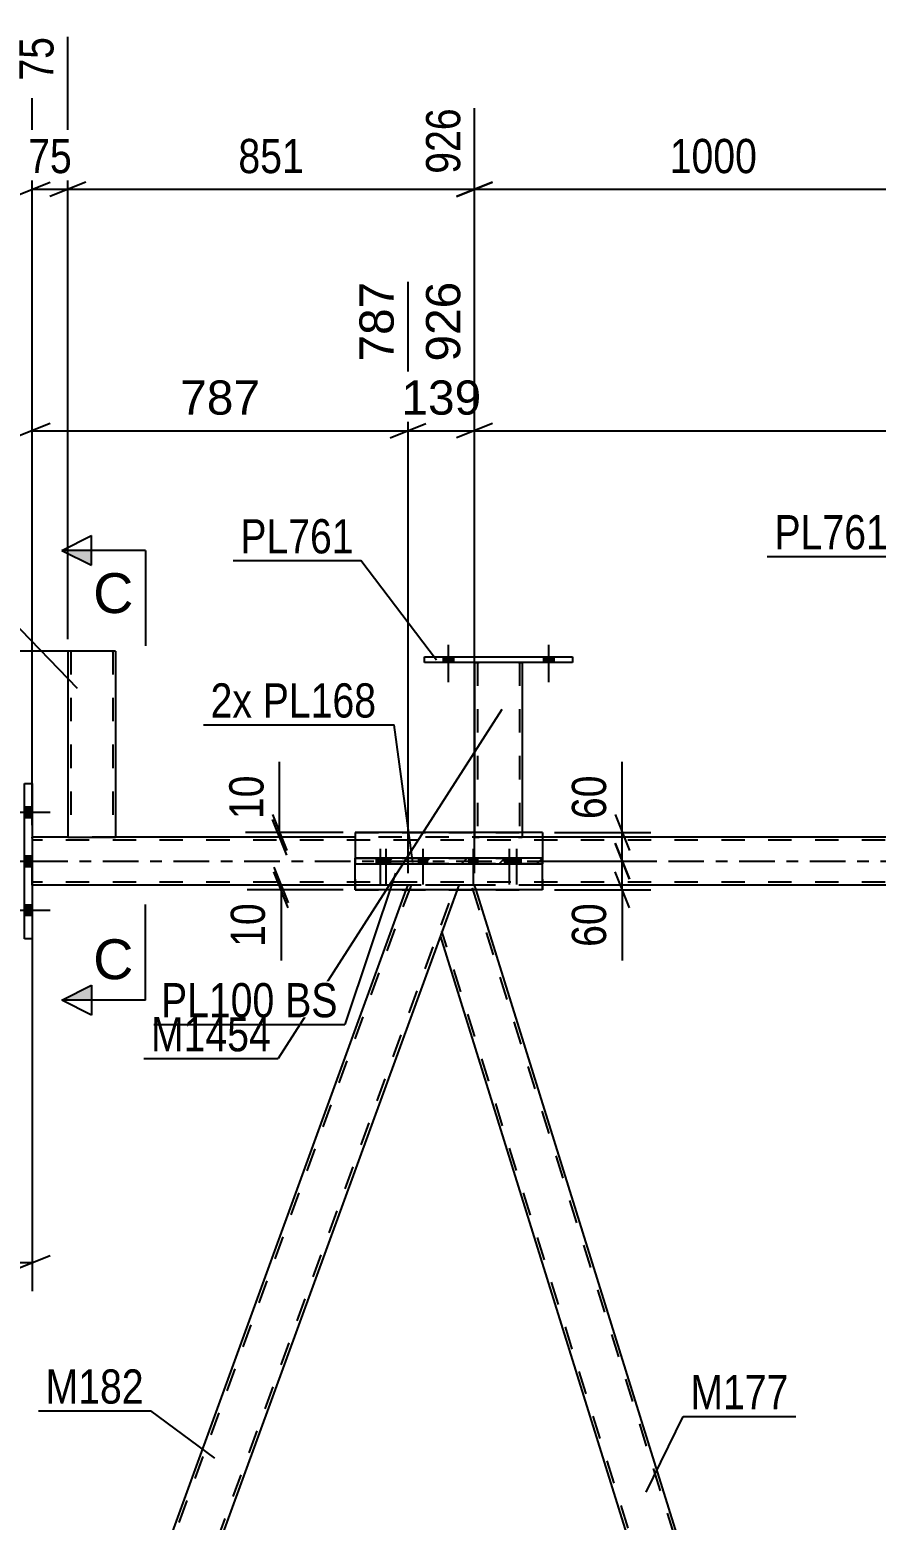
# Model space of a CAD drawing. Header units: millimetres. Extents: x -116 to 725, y -402 to 192.
# Drawn here: x -18.8 to 52.1, y -55.2 to 69.6 of the extents above; entities that cross this region are included whole.
import ezdxf

# ---------------------------------------------------------------- set-up
doc = ezdxf.new("R2010")
doc.units = ezdxf.units.MM
doc.linetypes.add('DXK_LINE_DOT2', pattern=[3.9198, 1.9599, -1.9599])
doc.linetypes.add('DXK_LINE_DOT3', pattern=[5.9187, 2.979, -0.9799, 0.9799, -0.9799])
doc.styles.add('Arial', font='ARIAL.TTF', dxfattribs={"height": 0.2})
doc.styles.add('Arial Narrow', font='ARIALN.TTF', dxfattribs={"height": 0.2})

# ---------------------------------------------------------------- blocks, each defined once
blk = doc.blocks.new('Part-203723422-4553 - 4481')
at = {"color": 2, "linetype": 'Continuous'}
for p, q in [((-15.62, 17.6), (-15.62, 2)), ((-11.62, 17.6), (-15.62, 17.6)), ((-11.62, 17.6), (-11.62, 2)), ((-15.62, 2), (-11.62, 2))]:
    blk.add_line(p, q, dxfattribs=at)
at = {"color": 7, "linetype": 'DXK_LINE_DOT2'}
for p, q in [((-15.38, 17.6), (-15.38, 2)), ((-11.93, 17.6), (-11.92, 17.6)), ((-11.92, 17.6), (-11.88, 17.6)), ((-11.88, 17.6), (-11.86, 17.6)), ((-11.86, 17.6), (-11.86, 2)), ((-11.88, 2), (-11.92, 2)), ((-11.88, 2), (-11.92, 2)), ((-11.86, 2), (-11.88, 2)), ((-11.88, 2), (-11.86, 2))]:
    blk.add_line(p, q, dxfattribs=at)
blk = doc.blocks.new('Bolt-203723422-5009 - 4481')
at = {"linetype": 'Continuous'}
for points in [[(15.79, 16.64), (16.67, 16.64), (16.67, 17.12), (15.79, 17.12)], [(24.19, 16.64), (25.07, 16.64), (25.07, 17.12), (24.19, 17.12)]]:
    blk.add_hatch(color=1, dxfattribs=at).paths.add_polyline_path(points)
at = {"color": 1, "linetype": 'Continuous'}
for p, q in [((16.23, 18.12), (16.23, 15)), ((24.63, 18.12), (24.63, 15)), ((15.79, 17.12), (15.79, 16.64)), ((16.67, 17.12), (16.67, 16.64)), ((24.19, 17.12), (24.19, 16.64)), ((25.07, 17.12), (25.07, 16.64))]:
    blk.add_line(p, q, dxfattribs=at)
blk = doc.blocks.new('Part-203723422-4568 - 4481')
at = {"color": 7, "linetype": 'DXK_LINE_DOT2'}
for p, q in [((18.43, 16.65), (18.43, 16.65)), ((18.43, 16.65), (18.43, 16.64)), ((18.43, 16.64), (18.43, 16.65)), ((18.46, 16.65), (18.43, 16.65)), ((18.43, 16.65), (18.46, 16.65)), ((18.57, 16.65), (18.46, 16.65)), ((18.46, 16.65), (18.57, 16.65)), ((18.72, 16.65), (18.57, 16.65)), ((18.57, 16.65), (18.72, 16.65)), ((18.67, 16.65), (18.67, 16.65)), ((18.67, 16.65), (18.67, 2)), ((18.68, 16.65), (18.67, 16.65)), ((18.67, 16.65), (18.68, 16.65)), ((18.74, 16.65), (18.68, 16.65)), ((18.68, 16.65), (18.74, 16.65)), ((22.13, 16.65), (18.72, 16.65)), ((22.13, 16.65), (18.72, 16.65)), ((22.04, 16.65), (18.74, 16.65)), ((18.74, 16.65), (18.81, 16.65)), ((22.12, 16.65), (18.81, 16.65)), ((22.12, 16.65), (22.04, 16.65)), ((22.17, 16.65), (22.12, 16.65)), ((22.12, 16.65), (22.17, 16.65)), ((22.13, 16.65), (22.29, 16.65)), ((22.29, 16.65), (22.13, 16.65)), ((22.19, 16.65), (22.17, 16.65)), ((22.17, 16.65), (22.19, 16.65)), ((22.19, 16.65), (22.19, 16.65)), ((22.19, 16.65), (22.19, 2)), ((22.29, 16.65), (22.39, 16.65)), ((22.39, 16.65), (22.29, 16.65)), ((22.39, 16.65), (22.43, 16.65)), ((22.43, 16.65), (22.39, 16.65)), ((22.43, 16.65), (22.43, 16.65)), ((22.43, 16.65), (22.43, 16.64)), ((22.43, 16.64), (22.43, 16.65)), ((18.43, 2.4), (18.43, 2)), ((18.46, 2), (18.43, 2)), ((18.43, 2), (18.46, 2)), ((18.57, 2), (18.46, 2)), ((18.46, 2), (18.57, 2)), ((18.72, 2), (18.57, 2)), ((18.57, 2), (18.72, 2)), ((18.68, 2), (18.67, 2)), ((18.67, 2), (18.68, 2)), ((18.74, 2), (18.68, 2)), ((18.68, 2), (18.74, 2)), ((22.13, 2), (18.72, 2)), ((22.13, 2), (18.72, 2)), ((22.04, 2), (18.74, 2)), ((18.74, 2), (18.81, 2)), ((22.12, 2), (18.81, 2)), ((22.12, 2), (22.04, 2)), ((22.17, 2), (22.12, 2)), ((22.12, 2), (22.17, 2)), ((22.13, 2), (22.29, 2)), ((22.29, 2), (22.13, 2)), ((22.19, 2), (22.17, 2)), ((22.17, 2), (22.19, 2)), ((22.29, 2), (22.39, 2)), ((22.39, 2), (22.29, 2)), ((22.39, 2), (22.43, 2)), ((22.43, 2), (22.39, 2)), ((22.43, 2.4), (22.43, 2))]:
    blk.add_line(p, q, dxfattribs=at)
at = {"color": 2, "linetype": 'Continuous'}
for p, q in [((18.43, 16.64), (18.43, 2.4)), ((22.43, 16.64), (22.43, 2.4))]:
    blk.add_line(p, q, dxfattribs=at)
blk = doc.blocks.new('Part-203723422-4764 - 4481')
at = {"color": 2, "linetype": 'Continuous'}
for p, q in [((-15.62, 2), (-18.61, 2)), ((8.44, 2), (-11.62, 2)), ((58.43, 2), (24.11, 2)), ((8.44, -2), (-18.61, -2)), ((94.8, -2), (24.11, -2))]:
    blk.add_line(p, q, dxfattribs=at)
at = {"color": 7, "linetype": 'DXK_LINE_DOT2'}
for p, q in [((-18.61, -2), (-18.61, 2)), ((679.98, 1.76), (-18.61, 1.76)), ((-11.62, 2), (-15.62, 2)), ((24.11, 2), (8.44, 2)), ((679.98, -1.76), (-18.61, -1.76)), ((24.11, -2), (8.44, -2))]:
    blk.add_line(p, q, dxfattribs=at)
at = {"color": 7, "linetype": 'DXK_LINE_DOT3'}
blk.add_line((-18.61, 0), (679.98, 0), dxfattribs=at)
blk = doc.blocks.new('Bolt-203723422-4800 - 4481')
at = {"linetype": 'Continuous'}
for points in [[(18.68, 0.24), (17.96, 0.24), (17.96, -0.24), (18.68, -0.24)], [(21.69, 0.24), (20.97, 0.24), (20.97, -0.24), (21.69, -0.24)], [(22.3, 0.24), (21.58, 0.24), (21.58, -0.24), (22.3, -0.24)]]:
    blk.add_hatch(color=1, dxfattribs=at).paths.add_polyline_path(points)
at = {"color": 1, "linetype": 'Continuous'}
for p, q in [((17.96, 0.24), (17.96, -0.24)), ((18.32, 1.04), (18.32, -1.96)), ((18.68, 0.24), (18.68, -0.24)), ((20.97, 0.24), (20.97, -0.24)), ((21.33, 1.04), (21.33, -1.96)), ((21.58, 0.24), (21.58, -0.24)), ((21.69, 0.24), (21.69, -0.24)), ((21.94, 1.04), (21.94, -1.96)), ((22.3, 0.24), (22.3, -0.24))]:
    blk.add_line(p, q, dxfattribs=at)
blk = doc.blocks.new('Bolt-203723422-4801 - 4481')
at = {"linetype": 'Continuous'}
for points in [[(10.9, 0.24), (10.18, 0.24), (10.18, -0.24), (10.9, -0.24)], [(11.37, 0.24), (10.65, 0.24), (10.65, -0.24), (11.37, -0.24)], [(14.46, 0.24), (13.74, 0.24), (13.74, -0.24), (14.46, -0.24)]]:
    blk.add_hatch(color=1, dxfattribs=at).paths.add_polyline_path(points)
at = {"color": 1, "linetype": 'Continuous'}
for p, q in [((10.18, 0.24), (10.18, -0.24)), ((10.54, 1.04), (10.54, -1.96)), ((10.65, 0.24), (10.65, -0.24)), ((10.9, 0.24), (10.9, -0.24)), ((11.01, 1.04), (11.01, -1.96)), ((11.37, 0.24), (11.37, -0.24)), ((13.74, 0.24), (13.74, -0.24)), ((14.1, 1.04), (14.1, -1.96)), ((14.46, 0.24), (14.46, -0.24))]:
    blk.add_line(p, q, dxfattribs=at)
blk = doc.blocks.new('Bolt-203723422-4811 - 4481')
at = {"linetype": 'Continuous'}
for points in [[(-18.61, 3.66), (-18.61, 4.54), (-19.25, 4.54), (-19.25, 3.66)], [(-18.61, 3.66), (-18.61, 4.54), (-19.25, 4.54), (-19.25, 3.66)], [(-18.61, 3.66), (-18.61, 4.54), (-19.25, 4.54), (-19.25, 3.66)], [(-18.61, -0.44), (-18.61, 0.44), (-19.25, 0.44), (-19.25, -0.44)], [(-18.61, -0.44), (-18.61, 0.44), (-19.25, 0.44), (-19.25, -0.44)], [(-18.61, -4.54), (-18.61, -3.66), (-19.25, -3.66), (-19.25, -4.54)], [(-18.61, -4.54), (-18.61, -3.66), (-19.25, -3.66), (-19.25, -4.54)], [(-18.61, -4.54), (-18.61, -3.66), (-19.25, -3.66), (-19.25, -4.54)]]:
    blk.add_hatch(color=1, dxfattribs=at).paths.add_polyline_path(points)
at = {"color": 1, "linetype": 'Continuous'}
for p, q in [((-20.41, 4.1), (-17.09, 4.1)), ((-20.41, 4.1), (-17.09, 4.1)), ((-20.41, 4.1), (-17.09, 4.1)), ((-19.25, 4.54), (-18.61, 4.54)), ((-19.25, 4.54), (-18.61, 4.54)), ((-19.25, 4.54), (-18.61, 4.54)), ((-19.25, 3.66), (-18.61, 3.66)), ((-19.25, 3.66), (-18.61, 3.66)), ((-19.25, 3.66), (-18.61, 3.66)), ((-19.25, 0.44), (-18.61, 0.44)), ((-19.25, 0.44), (-18.61, 0.44)), ((-20.41, 0), (-17.09, 0)), ((-20.41, 0), (-17.09, 0)), ((-19.25, -0.44), (-18.61, -0.44)), ((-19.25, -0.44), (-18.61, -0.44)), ((-19.25, -3.66), (-18.61, -3.66)), ((-19.25, -3.66), (-18.61, -3.66)), ((-19.25, -3.66), (-18.61, -3.66)), ((-20.41, -4.1), (-17.09, -4.1)), ((-20.41, -4.1), (-17.09, -4.1)), ((-20.41, -4.1), (-17.09, -4.1)), ((-19.25, -4.54), (-18.61, -4.54)), ((-19.25, -4.54), (-18.61, -4.54)), ((-19.25, -4.54), (-18.61, -4.54))]:
    blk.add_line(p, q, dxfattribs=at)
blk = doc.blocks.new('Part-203723422-4818 - 4481')
at = {"linetype": 'Continuous'}
h = blk.add_hatch(dxfattribs=at)
h.set_pattern_fill('', scale=0.7, style=0, pattern_type=0)
h.set_pattern_definition([(45, (24.1055, 0.24), (-1.57154, 1.57154), [])])
h.paths.add_polyline_path([(24.11, -0.24), (24.11, 0.24), (8.44, 0.24), (8.44, -0.24)])
at = {"color": 7, "linetype": 'DXK_LINE_DOT2'}
for p, q in [((8.44, -0.24), (8.44, 0.24)), ((8.44, 0.24), (24.11, 0.24)), ((24.11, 0.24), (24.11, -0.24)), ((24.11, -0.24), (8.44, -0.24))]:
    blk.add_line(p, q, dxfattribs=at)
at = {"color": 2, "linetype": 'Continuous'}
for p, q in [((8.44, -0.24), (8.44, 0.24)), ((24.11, 0.24), (8.44, 0.24)), ((24.11, -0.24), (24.11, 0.24)), ((8.44, -0.24), (24.11, -0.24))]:
    blk.add_line(p, q, dxfattribs=at)
blk = doc.blocks.new('Part-203723422-4936 - 4481')
at = {"color": 2, "linetype": 'Continuous'}
for p, q in [((16.97, -2.4), (15.57, -6.25)), ((54.71, -118.4), (18.56, -2.4)), ((50.52, -118.4), (15.57, -6.25))]:
    blk.add_line(p, q, dxfattribs=at)
at = {"color": 7, "linetype": 'DXK_LINE_DOT2'}
for p, q in [((17.11, -2), (16.97, -2.4)), ((18.43, -2), (17.11, -2)), ((55, -120.12), (18.18, -2)), ((18.56, -2.4), (18.43, -2)), ((52.28, -123.22), (15.7, -5.88)), ((52.03, -123.22), (50.52, -118.4)), ((55.13, -119.75), (54.71, -118.4)), ((53.87, -123.22), (55.13, -119.75)), ((52.03, -123.22), (53.87, -123.22))]:
    blk.add_line(p, q, dxfattribs=at)
blk = doc.blocks.new('Part-203723422-4823 - 4481')
at = {"color": 7, "linetype": 'DXK_LINE_DOT2'}
for p, q in [((8.44, 0.24), (8.44, -0.24)), ((24.11, 0.24), (8.44, 0.24)), ((24.11, -0.24), (24.11, 0.24)), ((8.44, -0.24), (24.11, -0.24))]:
    blk.add_line(p, q, dxfattribs=at)
blk = doc.blocks.new('Bolt-203723422-4844 - 4481')
at = {"color": 1, "linetype": 'DXK_LINE_DOT2'}
for p, q in [((17.96, 0.24), (17.96, -0.24)), ((18.32, 1.04), (18.32, -1.96)), ((18.68, 0.24), (18.68, -0.24)), ((20.97, 0.24), (20.97, -0.24)), ((21.33, 1.04), (21.33, -1.96)), ((21.58, 0.24), (21.58, -0.24)), ((21.69, 0.24), (21.69, -0.24)), ((21.94, 1.04), (21.94, -1.96)), ((22.3, 0.24), (22.3, -0.24))]:
    blk.add_line(p, q, dxfattribs=at)
blk = doc.blocks.new('Bolt-203723422-4845 - 4481')
at = {"color": 1, "linetype": 'DXK_LINE_DOT2'}
for p, q in [((10.18, 0.24), (10.18, -0.24)), ((10.54, 1.04), (10.54, -1.96)), ((10.65, 0.24), (10.65, -0.24)), ((10.9, 0.24), (10.9, -0.24)), ((11.01, 1.04), (11.01, -1.96)), ((11.37, 0.24), (11.37, -0.24)), ((13.74, 0.24), (13.74, -0.24)), ((14.1, 1.04), (14.1, -1.96)), ((14.46, 0.24), (14.46, -0.24))]:
    blk.add_line(p, q, dxfattribs=at)
blk = doc.blocks.new('Part-203723422-4880 - 4481')
at = {"color": 7, "linetype": 'DXK_LINE_DOT2'}
for p, q in [((8.44, 2.4), (8.44, -2.4)), ((8.44, 2.4), (24.11, 2.4)), ((24.11, 2.4), (24.11, -2.4)), ((8.44, -2.4), (24.11, -2.4))]:
    blk.add_line(p, q, dxfattribs=at)
blk = doc.blocks.new('Part-203723422-4931 - 4481')
at = {"color": 2, "linetype": 'Continuous'}
for p, q in [((-31.26, -123.22), (12.71, -2.4)), ((15.57, -6.25), (-27.01, -123.22))]:
    blk.add_line(p, q, dxfattribs=at)
at = {"color": 7, "linetype": 'DXK_LINE_DOT2'}
for p, q in [((13.11, -2), (-31.01, -123.22)), ((-27.26, -123.22), (16.86, -2)), ((12.71, -2.4), (12.86, -2)), ((17.11, -2), (12.86, -2)), ((17.11, -2), (15.57, -6.25)), ((-27.01, -123.22), (-31.26, -123.22))]:
    blk.add_line(p, q, dxfattribs=at)
blk = doc.blocks.new('Part-203723422-4943 - 4481')
at = {"color": 2, "linetype": 'Continuous'}
for p, q in [((-19.25, 6.5), (-18.61, 6.5)), ((-19.25, -6.5), (-19.25, 6.5)), ((-18.61, 6.5), (-18.61, -6.5)), ((-18.61, -6.5), (-19.25, -6.5))]:
    blk.add_line(p, q, dxfattribs=at)
blk = doc.blocks.new('Part-203723422-4969 - 4481')
at = {"color": 2, "linetype": 'Continuous'}
for p, q in [((8.44, 2.4), (8.44, 0.24)), ((24.11, 2.4), (8.44, 2.4)), ((24.11, 2.4), (24.11, 0.24)), ((8.44, -2.4), (8.44, -0.24)), ((24.11, -2.4), (24.11, -0.24)), ((24.11, -2.4), (8.44, -2.4))]:
    blk.add_line(p, q, dxfattribs=at)
at = {"color": 7, "linetype": 'DXK_LINE_DOT2'}
for p, q in [((8.44, 0.24), (8.44, -0.24)), ((24.11, 0.24), (24.11, -0.24))]:
    blk.add_line(p, q, dxfattribs=at)
blk = doc.blocks.new('Part-203723422-5008 - 4481')
at = {"color": 2, "linetype": 'Continuous'}
for p, q in [((14.23, 16.64), (14.23, 17.12)), ((14.23, 17.12), (26.63, 17.12)), ((26.63, 16.64), (14.23, 16.64)), ((26.63, 17.12), (26.63, 16.64))]:
    blk.add_line(p, q, dxfattribs=at)
blk = doc.blocks.new('Bolt-203723422-5010 - 4481')
at = {"linetype": 'Continuous'}
for points in [[(15.79, 16.64), (16.67, 16.64), (16.67, 17.12), (15.79, 17.12)], [(24.19, 16.64), (25.07, 16.64), (25.07, 17.12), (24.19, 17.12)]]:
    blk.add_hatch(color=1, dxfattribs=at).paths.add_polyline_path(points)
at = {"color": 1, "linetype": 'Continuous'}
for p, q in [((16.23, 18.12), (16.23, 15)), ((24.63, 18.12), (24.63, 15)), ((15.79, 17.12), (15.79, 16.64)), ((16.67, 17.12), (16.67, 16.64)), ((24.19, 17.12), (24.19, 16.64)), ((25.07, 17.12), (25.07, 16.64))]:
    blk.add_line(p, q, dxfattribs=at)
blk = doc.blocks.new('StraightDimension-203723422-17749 - 4481')
at = {"color": 7, "linetype": 'Continuous'}
blk.add_line((-15.21, 17.6), (-94.63, 17.6), dxfattribs=at)
blk = doc.blocks.new('StraightDimension-203723422-5918 - 4481')
at = {"color": 7, "linetype": 'Continuous'}
for p, q in [((12.86, -1), (12.86, 48.52)), ((-18.61, 3), (-18.61, 39.57)), ((-17.11, 36.65), (-20.11, 35.45)), ((11.36, 35.45), (14.36, 36.65)), ((-18.61, 36.05), (12.86, 36.05))]:
    blk.add_line(p, q, dxfattribs=at)
at = {"color": 0}
blk.add_wipeout([(1.06, 36.8), (1.06, 41), (-6.81, 41), (-6.81, 36.8)], dxfattribs=at)
at = {"color": 3, "style": 'Arial'}
blk.add_text('787', height=2.865, dxfattribs=at).set_placement((-6.21, 37.4))
at = {"color": 0, "linetype": 'Continuous'}
for points in [[(12.26, 49.12), (8.06, 49.12), (8.06, 41.25), (12.26, 41.25)], [(-19.21, 40.17), (-23.41, 40.17), (-23.41, 36.75), (-19.21, 36.75)]]:
    blk.add_wipeout(points, dxfattribs=at)
at = {"color": 3, "linetype": 'Continuous', "style": 'Arial'}
for s, height, p in [('787', 2.865, (11.66, 41.85)), ('0', 2.87, (-19.81, 37.35))]:
    blk.add_text(s, height=height, rotation=90.0002, dxfattribs=at).set_placement(p)
blk = doc.blocks.new('StraightDimension-203723422-17575 - 4481')
at = {"color": 7, "linetype": 'Continuous'}
for p, q in [((-15.62, 18.6), (-15.62, 69.04)), ((18.43, 11.12), (18.43, 63.06)), ((-14.12, 56.88), (-17.12, 55.68)), ((-15.62, 56.28), (18.43, 56.28)), ((16.93, 55.68), (19.93, 56.88))]:
    blk.add_line(p, q, dxfattribs=at)
at = {"color": 0}
blk.add_wipeout([(4.74, 57.03), (4.74, 61.23), (-1.94, 61.23), (-1.94, 57.03)], dxfattribs=at)
at = {"color": 3, "style": 'Arial Narrow'}
blk.add_text('851', height=2.863, dxfattribs=at).set_placement((-1.34, 57.63))
at = {"color": 0, "linetype": 'Continuous'}
blk.add_wipeout([(17.83, 63.66), (13.63, 63.66), (13.63, 56.98), (17.83, 56.98)], dxfattribs=at)
at = {"color": 3, "linetype": 'Continuous', "style": 'Arial Narrow'}
blk.add_text('926', height=2.863, rotation=90.0002, dxfattribs=at).set_placement((17.23, 57.58))
blk = doc.blocks.new('StraightDimension-203723422-5098 - 4481')
at = {"color": 7, "linetype": 'Continuous'}
for p, q in [((-18.61, -3), (-18.61, -36.03)), ((-58.76, -122.22), (-58.76, -30.78)), ((-57.26, -33.03), (-60.26, -34.23)), ((-58.76, -33.63), (-18.61, -33.63)), ((-20.11, -34.23), (-17.11, -33.03))]:
    blk.add_line(p, q, dxfattribs=at)
at = {"color": 0}
blk.add_wipeout([(-34.43, -32.88), (-34.43, -28.68), (-42.94, -28.68), (-42.94, -32.88)], dxfattribs=at)
at = {"color": 3, "style": 'Arial Narrow'}
blk.add_text('1469', height=2.863, dxfattribs=at).set_placement((-42.34, -32.28))
blk = doc.blocks.new('StraightDimension-203723422-5209 - 4481')
at = {"color": 7, "linetype": 'Continuous'}
for p, q in [((1.63, -0.5), (2.83, -3.5)), ((2.83, -3.9), (1.63, -0.9)), ((13.96, -2), (-0.62, -2)), ((7.44, -2.4), (-0.62, -2.4)), ((2.23, -2.4), (2.23, -2)), ((2.23, -2.4), (2.23, -8.31)), ((2.23, -2.4), (2.23, -8.31))]:
    blk.add_line(p, q, dxfattribs=at)
at = {"color": 0}
blk.add_wipeout([(1.48, -2.93), (-2.72, -2.93), (-2.72, -7.78), (1.48, -7.78)], dxfattribs=at)
at = {"color": 3, "style": 'Arial Narrow'}
blk.add_text('10', height=2.863, rotation=90.0002, dxfattribs=at).set_placement((0.88, -7.18))
blk = doc.blocks.new('StraightDimension-203723422-5223 - 4481')
at = {"color": 7, "linetype": 'Continuous'}
for p, q in [((2.11, 2.4), (2.11, 8.31)), ((2.11, 2.4), (2.11, 8.31)), ((1.51, 3.9), (2.71, 0.9)), ((2.71, 0.5), (1.51, 3.5)), ((7.44, 2.4), (-0.74, 2.4)), ((7.44, 2), (-0.74, 2)), ((2.11, 2), (2.11, 2.4))]:
    blk.add_line(p, q, dxfattribs=at)
at = {"color": 0}
blk.add_wipeout([(1.36, 7.78), (-2.84, 7.78), (-2.84, 2.92), (1.36, 2.92)], dxfattribs=at)
at = {"color": 3, "style": 'Arial Narrow'}
blk.add_text('10', height=2.863, rotation=90.0002, dxfattribs=at).set_placement((0.76, 3.52))
blk = doc.blocks.new('StraightDimension-203723422-5267 - 4481')
at = {"color": 7, "linetype": 'Continuous'}
for p, q in [((30.19, 1.5), (31.39, -1.5)), ((25.11, 0), (33.19, 0)), ((31.39, -3.9), (30.19, -0.9)), ((30.79, -2.4), (30.79, 0)), ((25.11, -2.4), (33.19, -2.4)), ((30.79, -2.4), (30.79, -8.31)), ((30.79, -2.4), (30.79, -8.31))]:
    blk.add_line(p, q, dxfattribs=at)
at = {"color": 0}
blk.add_wipeout([(30.04, -2.93), (25.84, -2.93), (25.84, -7.78), (30.04, -7.78)], dxfattribs=at)
at = {"color": 3, "style": 'Arial Narrow'}
blk.add_text('60', height=2.863, rotation=90.0002, dxfattribs=at).set_placement((29.44, -7.18))
blk = doc.blocks.new('StraightDimension-203723422-5279 - 4481')
at = {"color": 7, "linetype": 'Continuous'}
for p, q in [((30.79, 2.4), (30.79, 8.31)), ((30.79, 2.4), (30.79, 8.31)), ((30.19, 3.9), (31.39, 0.9)), ((25.11, 2.4), (33.19, 2.4)), ((31.39, -1.5), (30.19, 1.5)), ((30.79, 0), (30.79, 2.4)), ((25.11, 0), (33.19, 0))]:
    blk.add_line(p, q, dxfattribs=at)
at = {"color": 0}
blk.add_wipeout([(30.04, 7.78), (25.84, 7.78), (25.84, 2.92), (30.04, 2.92)], dxfattribs=at)
at = {"color": 3, "style": 'Arial Narrow'}
blk.add_text('60', height=2.863, rotation=90.0002, dxfattribs=at).set_placement((29.44, 3.52))
blk = doc.blocks.new('StraightDimension-203723422-5935 - 4481')
at = {"color": 7, "linetype": 'Continuous'}
for p, q in [((12.86, -1), (12.86, 48.52)), ((18.43, -1), (18.43, 48.52)), ((11.36, 35.45), (14.36, 36.65)), ((19.93, 36.65), (16.93, 35.45)), ((12.86, 36.05), (18.43, 36.05))]:
    blk.add_line(p, q, dxfattribs=at)
at = {"color": 0}
blk.add_wipeout([(19.58, 36.8), (19.58, 41), (11.71, 41), (11.71, 36.8)], dxfattribs=at)
at = {"color": 3, "style": 'Arial'}
blk.add_text('139', height=2.865, dxfattribs=at).set_placement((12.31, 37.4))
at = {"color": 0, "linetype": 'Continuous'}
blk.add_wipeout([(17.83, 49.12), (13.63, 49.12), (13.63, 41.25), (17.83, 41.25)], dxfattribs=at)
at = {"color": 3, "linetype": 'Continuous', "style": 'Arial'}
blk.add_text('926', height=2.865, rotation=90.0002, dxfattribs=at).set_placement((17.23, 41.85))
blk = doc.blocks.new('StraightDimension-203723422-5959 - 4481')
at = {"color": 7, "linetype": 'Continuous'}
for p, q in [((97.99, -1), (97.99, 50.74)), ((18.43, -1), (18.43, 48.52)), ((19.93, 36.65), (16.93, 35.45)), ((96.49, 35.45), (99.49, 36.65)), ((18.43, 36.05), (97.99, 36.05))]:
    blk.add_line(p, q, dxfattribs=at)
at = {"color": 0}
blk.add_wipeout([(63.26, 36.8), (63.26, 41), (53.16, 41), (53.16, 36.8)], dxfattribs=at)
at = {"color": 3, "style": 'Arial'}
blk.add_text('1989', height=2.865, dxfattribs=at).set_placement((53.76, 37.4))
at = {"color": 0, "linetype": 'Continuous'}
blk.add_wipeout([(97.39, 51.34), (93.19, 51.34), (93.19, 41.25), (97.39, 41.25)], dxfattribs=at)
at = {"color": 3, "linetype": 'Continuous', "style": 'Arial'}
blk.add_text('2915', height=2.865, rotation=90.0002, dxfattribs=at).set_placement((96.79, 41.85))
blk = doc.blocks.new('StraightDimension-203723422-17574 - 4481')
at = {"color": 7, "linetype": 'Continuous'}
for p, q in [((58.43, 17.65), (58.43, 64.89)), ((18.43, 11.12), (18.43, 63.06)), ((19.93, 56.88), (16.93, 55.68)), ((18.43, 56.28), (58.43, 56.28)), ((56.93, 55.68), (59.93, 56.88))]:
    blk.add_line(p, q, dxfattribs=at)
at = {"color": 0}
blk.add_wipeout([(42.68, 57.03), (42.68, 61.23), (34.17, 61.23), (34.17, 57.03)], dxfattribs=at)
at = {"color": 3, "style": 'Arial Narrow'}
blk.add_text('1000', height=2.863, dxfattribs=at).set_placement((34.77, 57.63))
at = {"color": 0, "linetype": 'Continuous'}
blk.add_wipeout([(57.83, 65.49), (53.63, 65.49), (53.63, 56.98), (57.83, 56.98)], dxfattribs=at)
at = {"color": 3, "linetype": 'Continuous', "style": 'Arial Narrow'}
blk.add_text('1926', height=2.863, rotation=90.0002, dxfattribs=at).set_placement((57.23, 57.58))
blk = doc.blocks.new('StraightDimension-203723422-17576 - 4481')
at = {"color": 7, "linetype": 'Continuous'}
for p, q in [((-15.62, 18.6), (-15.62, 69.04)), ((-18.61, 3), (-18.61, 63.91)), ((-20.11, 55.68), (-17.11, 56.88)), ((-18.61, 56.28), (-15.62, 56.28)), ((-14.12, 56.88), (-17.12, 55.68))]:
    blk.add_line(p, q, dxfattribs=at)
at = {"color": 0, "linetype": 'Continuous'}
blk.add_wipeout([(-16.22, 69.64), (-20.42, 69.64), (-20.42, 64.78), (-16.22, 64.78)], dxfattribs=at)
at = {"color": 0}
blk.add_wipeout([(-14.69, 57.03), (-14.69, 61.23), (-19.54, 61.23), (-19.54, 57.03)], dxfattribs=at)
at = {"color": 3, "linetype": 'Continuous', "style": 'Arial Narrow'}
blk.add_text('75', height=2.863, rotation=90.0002, dxfattribs=at).set_placement((-16.82, 65.38))
at = {"color": 3, "style": 'Arial Narrow'}
blk.add_text('75', height=2.863, dxfattribs=at).set_placement((-18.94, 57.63))
at = {"color": 0, "linetype": 'Continuous'}
blk.add_wipeout([(-19.21, 64.51), (-23.41, 64.51), (-23.41, 61.48), (-19.21, 61.48)], dxfattribs=at)
at = {"color": 3, "linetype": 'Continuous', "style": 'Arial Narrow'}
blk.add_text('0', height=2.86, rotation=90.0002, dxfattribs=at).set_placement((-19.81, 62.08))
blk = doc.blocks.new('Mark-203723422-4549 - 4481')
at = {"color": 0}
blk.add_wipeout([(-20.92, 20.76), (-20.92, 23.76), (-30.98, 23.76), (-30.98, 20.76)], dxfattribs=at)
blk.add_wipeout([(-20.92, 20.76), (-20.92, 23.76), (-30.98, 23.76), (-30.98, 20.76)], dxfattribs=at)
at = {"color": 30, "linetype": 'Continuous'}
for p in [(-31.58, 20.16), (-14.81, 14.46)]:
    blk.add_line(p, (-20.32, 20.16), dxfattribs=at)
at = {"color": 3, "style": 'Arial Narrow'}
blk.add_text('M1524', height=2.863, dxfattribs=at).set_placement((-30.98, 20.76))
blk = doc.blocks.new('Mark-203723422-4564 - 4481')
at = {"color": 0}
blk.add_wipeout([(1.4, -15.93), (1.4, -12.93), (-8.66, -12.93), (-8.66, -15.93)], dxfattribs=at)
blk.add_wipeout([(1.4, -15.93), (1.4, -12.93), (-8.66, -12.93), (-8.66, -15.93)], dxfattribs=at)
at = {"color": 30, "linetype": 'Continuous'}
for p in [(20.7, 12.69), (-9.26, -16.53)]:
    blk.add_line(p, (2, -16.53), dxfattribs=at)
at = {"color": 3, "style": 'Arial Narrow'}
blk.add_text('M1454', height=2.863, dxfattribs=at).set_placement((-8.66, -15.93))
blk = doc.blocks.new('Mark-203723422-4569 - 4481')
at = {"color": 0}
blk.add_wipeout([(53.05, 26.12), (53.05, 29.12), (43.54, 29.12), (43.54, 26.12)], dxfattribs=at)
blk.add_wipeout([(53.05, 26.12), (53.05, 29.12), (43.54, 29.12), (43.54, 26.12)], dxfattribs=at)
at = {"color": 30, "linetype": 'Continuous'}
for p in [(42.94, 25.52), (57.43, 17.02)]:
    blk.add_line(p, (53.65, 25.52), dxfattribs=at)
at = {"color": 3, "style": 'Arial Narrow'}
blk.add_text('PL761', height=2.863, dxfattribs=at).set_placement((43.54, 26.12))
blk = doc.blocks.new('MarkSet-203723422-6507 - 4481')
at = {"color": 30, "linetype": 'Continuous'}
blk.add_line((13.25, -0.12), (11.71, 11.43), dxfattribs=at)
at = {"color": 0}
for points in [[(-0.2, 12.03), (-0.2, 15.03), (-3.67, 15.03), (-3.67, 12.03)], [(10.21, 12.03), (10.21, 15.03), (0.7, 15.03), (0.7, 12.03)]]:
    blk.add_wipeout(points, dxfattribs=at)
for points in [[(-0.2, 12.03), (-0.2, 15.03), (-3.67, 15.03), (-3.67, 12.03)], [(10.21, 12.03), (10.21, 15.03), (0.7, 15.03), (0.7, 12.03)]]:
    blk.add_wipeout(points, dxfattribs=at)
at = {"color": 30, "linetype": 'Continuous'}
blk.add_line((-4.27, 11.43), (11.71, 11.43), dxfattribs=at)
at = {"color": 3, "style": 'Arial Narrow'}
for s, p in [('2x', (-3.67, 12.03)), ('PL168', (0.7, 12.03))]:
    blk.add_text(s, height=2.863, dxfattribs=at).set_placement(p)
blk = doc.blocks.new('Mark-203723422-4927 - 4481')
at = {"color": 0}
blk.add_wipeout([(-9.26, -45.44), (-9.26, -42.44), (-17.48, -42.44), (-17.48, -45.44)], dxfattribs=at)
blk.add_wipeout([(-9.26, -45.44), (-9.26, -42.44), (-17.48, -42.44), (-17.48, -45.44)], dxfattribs=at)
at = {"color": 30, "linetype": 'Continuous'}
for p in [(-18.08, -46.04), (-3.32, -50.02)]:
    blk.add_line(p, (-8.66, -46.04), dxfattribs=at)
at = {"color": 3, "style": 'Arial Narrow'}
blk.add_text('M182', height=2.863, dxfattribs=at).set_placement((-17.48, -45.44))
blk = doc.blocks.new('Mark-203723422-4932 - 4481')
at = {"color": 0}
blk.add_wipeout([(44.72, -45.91), (44.72, -42.91), (36.5, -42.91), (36.5, -45.91)], dxfattribs=at)
blk.add_wipeout([(44.72, -45.91), (44.72, -42.91), (36.5, -42.91), (36.5, -45.91)], dxfattribs=at)
at = {"color": 30, "linetype": 'Continuous'}
for p, q in [((32.8, -52.85), (35.9, -46.51)), ((35.9, -46.51), (45.32, -46.51))]:
    blk.add_line(p, q, dxfattribs=at)
at = {"color": 3, "style": 'Arial Narrow'}
blk.add_text('M177', height=2.863, dxfattribs=at).set_placement((36.5, -45.91))
blk = doc.blocks.new('Mark-203723422-5004 - 4481')
at = {"color": 0}
blk.add_wipeout([(8.32, 25.78), (8.32, 28.78), (-1.18, 28.78), (-1.18, 25.78)], dxfattribs=at)
blk.add_wipeout([(8.32, 25.78), (8.32, 28.78), (-1.18, 28.78), (-1.18, 25.78)], dxfattribs=at)
at = {"color": 30, "linetype": 'Continuous'}
for p in [(-1.78, 25.18), (15.24, 16.83)]:
    blk.add_line(p, (8.92, 25.18), dxfattribs=at)
at = {"color": 3, "style": 'Arial Narrow'}
blk.add_text('PL761', height=2.863, dxfattribs=at).set_placement((-1.18, 25.78))
blk = doc.blocks.new('SectionMark-203723422-6449 - 4481')
at = {"color": 6, "linetype": 'Continuous'}
for p, q in [((-16.13, 26.03), (-13.63, 27.28)), ((-9.13, 26.03), (-16.13, 26.03)), ((-9.13, 26.03), (-9.13, 18.03)), ((-9.13, -11.64), (-9.13, -3.64)), ((-9.13, -11.64), (-16.13, -11.64)), ((-13.63, -12.89), (-16.13, -11.64))]:
    blk.add_line(p, q, dxfattribs=at)
at = {"color": 0, "linetype": 'Continuous'}
for points in [[(-10.13, 20.78), (-10.13, 24.28), (-13.5, 24.28), (-13.5, 20.78)], [(-10.13, -9.89), (-10.13, -6.39), (-13.5, -6.39), (-13.5, -9.89)]]:
    blk.add_wipeout(points, dxfattribs=at)
at = {"linetype": 'Continuous'}
for points in [[(-13.63, 26.03), (-13.63, 24.78), (-16.13, 26.03)], [(-13.63, -10.39), (-13.63, -11.64), (-16.13, -11.64)]]:
    blk.add_hatch(color=6, dxfattribs=at).paths.add_polyline_path(points)
at = {"color": 6, "linetype": 'Continuous'}
for p, q in [((-13.63, 24.78), (-13.63, 27.28)), ((-16.13, 26.03), (-13.63, 24.78)), ((-16.13, -11.64), (-13.63, -10.39)), ((-13.63, -10.39), (-13.63, -12.89))]:
    blk.add_line(p, q, dxfattribs=at)
at = {"color": 3, "linetype": 'Continuous', "style": 'Arial'}
for p in [(-13.5, 20.78), (-13.5, -9.89)]:
    blk.add_text('C', height=3.34, dxfattribs=at).set_placement(p)
blk = doc.blocks.new('MarkSet-203723422-6479 - 4481')
at = {"color": 0}
for points in [[(1.68, -13.08), (1.68, -10.08), (-7.82, -10.08), (-7.82, -13.08)], [(6.97, -13.08), (6.97, -10.08), (2.58, -10.08), (2.58, -13.08)]]:
    blk.add_wipeout(points, dxfattribs=at)
for points in [[(1.68, -13.08), (1.68, -10.08), (-7.82, -10.08), (-7.82, -13.08)], [(6.97, -13.08), (6.97, -10.08), (2.58, -10.08), (2.58, -13.08)]]:
    blk.add_wipeout(points, dxfattribs=at)
at = {"color": 30, "linetype": 'Continuous'}
for p in [(11.8, -1.02), (-8.42, -13.68)]:
    blk.add_line(p, (7.57, -13.68), dxfattribs=at)
at = {"color": 3, "style": 'Arial Narrow'}
for s, p in [('PL100', (-7.82, -13.08)), ('BS', (2.58, -13.08))]:
    blk.add_text(s, height=2.863, dxfattribs=at).set_placement(p)

msp = doc.modelspace()

# ---------------------------------------------------------------- block references
for name in ['Part-203723422-4553 - 4481', 'Bolt-203723422-5009 - 4481', 'Bolt-203723422-5010 - 4481', 'Part-203723422-5008 - 4481', 'Part-203723422-4568 - 4481', 'Part-203723422-4943 - 4481', 'Bolt-203723422-4811 - 4481', 'Part-203723422-4764 - 4481', 'Part-203723422-4880 - 4481', 'Part-203723422-4969 - 4481', 'Part-203723422-4818 - 4481', 'Part-203723422-4823 - 4481', 'Bolt-203723422-4801 - 4481', 'Bolt-203723422-4845 - 4481', 'Bolt-203723422-4800 - 4481', 'Bolt-203723422-4844 - 4481', 'Part-203723422-4931 - 4481', 'Part-203723422-4936 - 4481']:
    msp.add_blockref(name, (0, 0))

# ---------------------------------------------------------------- next in the draw order: block references
msp.add_blockref('StraightDimension-203723422-17749 - 4481', (0, 0))

# ---------------------------------------------------------------- next in the draw order: block references
for name in ['StraightDimension-203723422-5918 - 4481', 'StraightDimension-203723422-5267 - 4481', 'StraightDimension-203723422-5098 - 4481', 'Mark-203723422-4932 - 4481']:
    msp.add_blockref(name, (0, 0))

# ---------------------------------------------------------------- next in the draw order: block references
for name in ['StraightDimension-203723422-17575 - 4481', 'StraightDimension-203723422-5223 - 4481', 'StraightDimension-203723422-5279 - 4481', 'StraightDimension-203723422-5209 - 4481', 'Mark-203723422-4927 - 4481']:
    msp.add_blockref(name, (0, 0))

# ---------------------------------------------------------------- next in the draw order: block references
for name in ['StraightDimension-203723422-17576 - 4481', 'StraightDimension-203723422-5935 - 4481']:
    msp.add_blockref(name, (0, 0))

# ---------------------------------------------------------------- next in the draw order: block references
for name in ['StraightDimension-203723422-5959 - 4481', 'Mark-203723422-5004 - 4481', 'Mark-203723422-4549 - 4481']:
    msp.add_blockref(name, (0, 0))

# ---------------------------------------------------------------- next in the draw order: block references
msp.add_blockref('StraightDimension-203723422-17574 - 4481', (0, 0))

# ---------------------------------------------------------------- next in the draw order: block references
for name in ['Mark-203723422-4569 - 4481', 'Mark-203723422-4564 - 4481']:
    msp.add_blockref(name, (0, 0))

# ---------------------------------------------------------------- next in the draw order: block references
for name in ['SectionMark-203723422-6449 - 4481', 'MarkSet-203723422-6507 - 4481', 'MarkSet-203723422-6479 - 4481']:
    msp.add_blockref(name, (0, 0))

doc.saveas('drawing.dxf')
